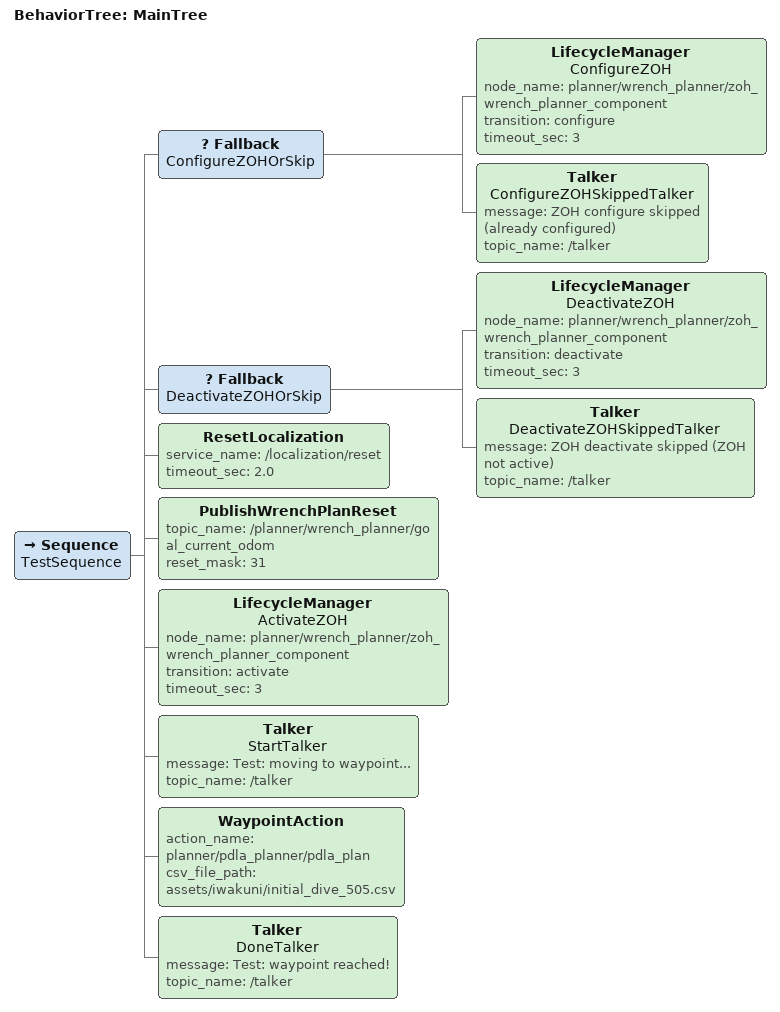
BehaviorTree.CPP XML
<?xml version="1.0" encoding="UTF-8"?>
<root BTCPP_format="4"
  main_tree_to_execute="MainTree">

  <BehaviorTree ID="MainTree">
    <Sequence name="TestSequence">

      <!-- ZOH configure (初回起動時のみ必要。失敗してもスキップして続行) -->
      <Fallback name="ConfigureZOHOrSkip">
        <LifecycleManager name="ConfigureZOH"
          node_name="planner/wrench_planner/zoh_wrench_planner_component"
          transition="configure"
          timeout_sec="3" />
        <Talker name="ConfigureZOHSkippedTalker"
          message="ZOH configure skipped (already configured)"
          topic_name="/talker" />
      </Fallback>

      <!-- ZOH deactivate (前回の状態をリセット。未 activate 時は失敗するのでスキップ) -->
      <Fallback name="DeactivateZOHOrSkip">
        <LifecycleManager name="DeactivateZOH"
          node_name="planner/wrench_planner/zoh_wrench_planner_component"
          transition="deactivate"
          timeout_sec="3" />
        <Talker name="DeactivateZOHSkippedTalker"
          message="ZOH deactivate skipped (ZOH not active)"
          topic_name="/talker" />
      </Fallback>

      <!-- ローカライゼーションリセット (現在位置を原点に) -->
      <ResetLocalization service_name="/localization/reset" timeout_sec="2.0" />

      <!-- PID積分項などのリセット -->
      <PublishWrenchPlanReset
        topic_name="/planner/wrench_planner/goal_current_odom"
        reset_mask="31" />

      <!-- ZOH activate (推力出力を有効化) -->
      <LifecycleManager name="ActivateZOH"
        node_name="planner/wrench_planner/zoh_wrench_planner_component"
        transition="activate"
        timeout_sec="3" />

      <Talker name="StartTalker"
        message="Test: moving to waypoint..."
        topic_name="/talker" />

      <!-- ウェイポイントへ移動 (CSVを変更して使い回す) -->
      <WaypointAction
        action_name="planner/pdla_planner/pdla_plan"
        csv_file_path="assets/iwakuni/initial_dive_505.csv" />

      <Talker name="DoneTalker"
        message="Test: waypoint reached!"
        topic_name="/talker" />

    </Sequence>
  </BehaviorTree>

</root>
